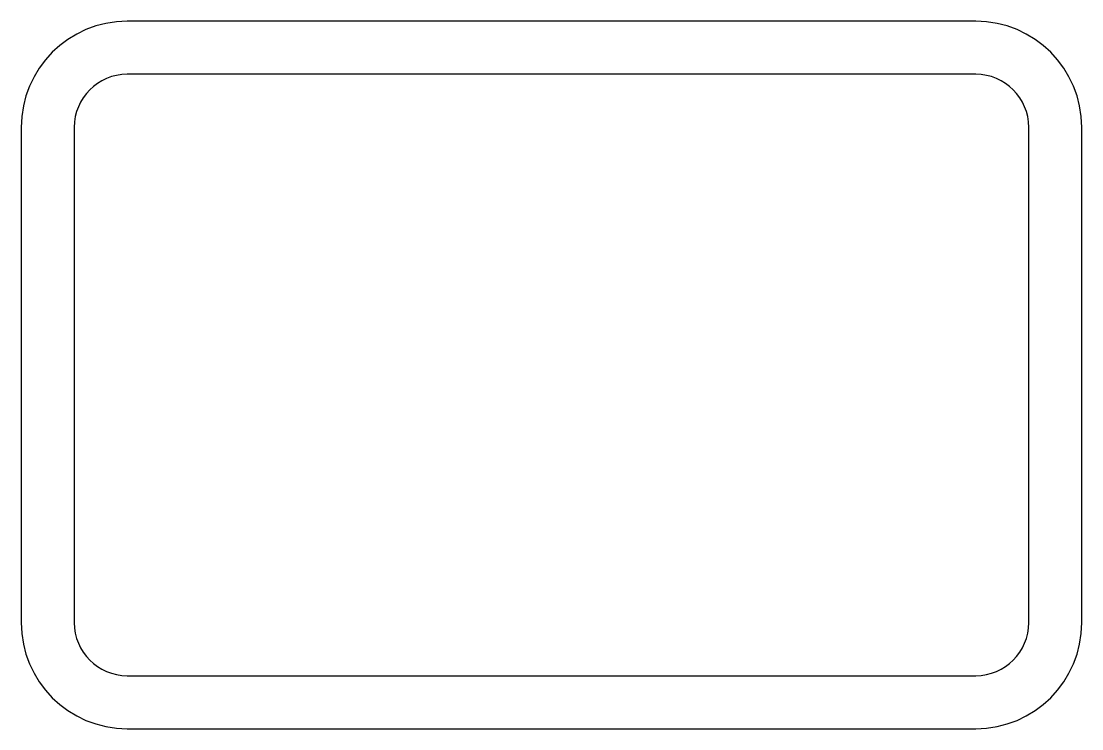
# Model space of a CAD drawing. Extents: x 1200.2 to 1230.2, y 1721.5 to 1741.5.
import ezdxf

# ---------------------------------------------------------------- set-up
doc = ezdxf.new("R2010")
doc.units = 0
doc.header["$LTSCALE"] = 10
doc.layers.get('0').update_dxf_attribs({"linetype": 'CONTINUOUS'})

msp = doc.modelspace()

# ---------------------------------------------------------------- linework, layer by layer
for p, q in [((1227.188, 1741.501), (1203.188, 1741.501)), ((1227.188, 1740.001), (1203.188, 1740.001)), ((1200.188, 1738.501), (1200.188, 1724.501)), ((1201.688, 1738.501), (1201.688, 1724.501)), ((1228.688, 1724.501), (1228.688, 1738.501)), ((1230.188, 1724.501), (1230.188, 1738.501)), ((1203.188, 1723.001), (1227.188, 1723.001)), ((1203.188, 1721.501), (1227.188, 1721.501))]:
    msp.add_line(p, q)
for centre, radius, start, end in [((1203.188, 1738.501), 3, 90, 180), ((1227.188, 1738.501), 3, 0, 90), ((1203.188, 1738.501), 1.5, 90, 180), ((1227.188, 1738.501), 1.5, 0, 90), ((1203.188, 1724.501), 3, 180, 270), ((1203.188, 1724.501), 1.5, 180, 270), ((1227.188, 1724.501), 3, 270, 0), ((1227.188, 1724.501), 1.5, 270, 0)]:
    msp.add_arc(centre, radius, start, end)

doc.saveas('drawing.dxf')
